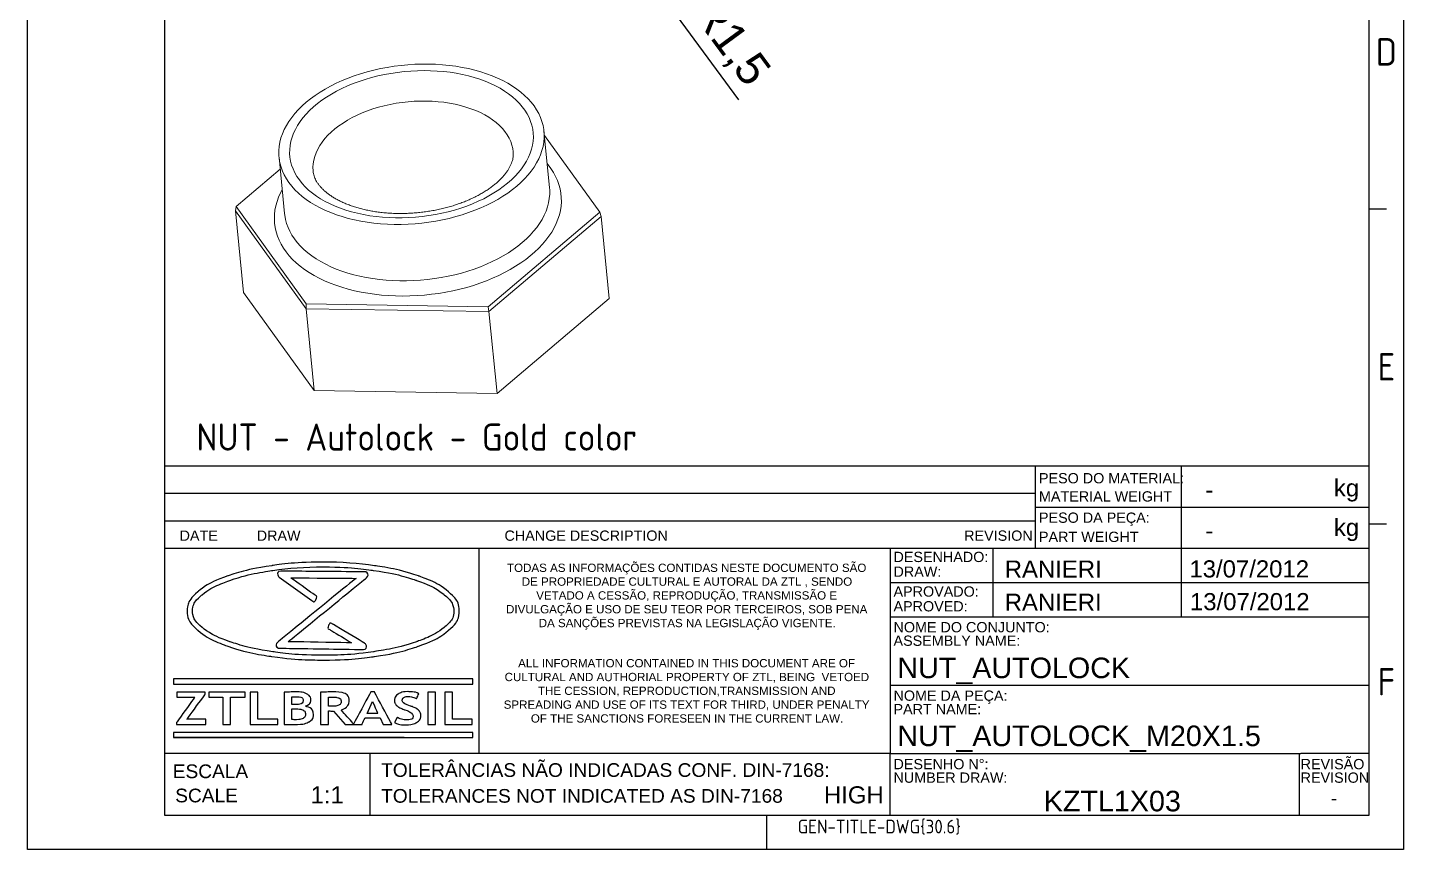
# Model space of a CAD drawing. Header units: millimetres. Extents: x 4860 to 4986, y 1327 to 1504.
# Drawn here: x 4859.6 to 4986.2, y 1327.4 to 1403.1 of the extents above; entities that cross this region are included whole.
import ezdxf
from ezdxf.enums import TextEntityAlignment as Align

# ---------------------------------------------------------------- set-up
doc = ezdxf.new("R2010")
doc.units = ezdxf.units.MM
doc.linetypes.add('ACAD_ISO02W100', pattern=[15, 12, -3])
doc.linetypes.add('ACAD_ISO04W100', pattern=[30, 24, -3, 0, -3])
for name, color, linetype, lineweight in [('AM_4', 1, 'ACAD_ISO04W100', 25), ('AM_5', 3, 'Continuous', 25), ('AM_8', 40, 'ACAD_ISO02W100', 35)]:
    doc.layers.add(name, color=color, linetype=linetype, lineweight=lineweight)
doc.layers.add('Camada 1', color=7, linetype='Continuous')
doc.styles.add('ACISOTS', font='isocp.shx', dxfattribs={"height": 1})
doc.styles.get("Standard").update_dxf_attribs({"font": 'arial.ttf'})
doc.dimstyles.new('ISO-25', dxfattribs={"dimtxt": 3, "dimasz": 2.5, "dimexe": 1.25, "dimexo": 0.625, "dimtad": 1, "dimtxsty": 'Standard', "dimcen": 2.5, "dimadec": 0, "dimazin": 0, "dimtfac": 1, "dimtmove": 0, "dimatfit": 3, "dimfxl": 1, "dimarcsym": 0})

# ---------------------------------------------------------------- blocks, each defined once
blk = doc.blocks.new('*D42')
at = {"layer": 'AM_5', "color": 0, "lineweight": -2, "transparency": 16777216}
for p, q in [((4915.5, 1409.4), (4916.39, 1408.19)), ((4925.03, 1396.42), (4917.87, 1406.18))]:
    blk.add_line(p, q, dxfattribs=at)
at = {"layer": 'AM_5', "color": 0, "transparency": 16777216}
blk.add_solid([(4918.2, 1406.42), (4917.53, 1405.93), (4916.39, 1408.19)], dxfattribs=at)
at = {"layer": 'Defpoints', "color": 0, "transparency": 16777216}
for p in [(4915.5, 1409.4), (4916.39, 1408.19)]:
    blk.add_point(p, dxfattribs=at)
at = {"layer": 'AM_5', "color": 0, "transparency": 16777216, "insert": (4924.15, 1401.73), "char_height": 3, "attachment_point": 5, "rotation": 306.3038}
blk.add_mtext('R1,5', dxfattribs=at)

msp = doc.modelspace()

# ---------------------------------------------------------------- linework, layer by layer
at = {"color": 135, "lineweight": 25}
for p, q in [((4859.582, 1327.436), (4859.582, 1504.466)), ((4986.212, 1504.466), (4986.212, 1327.436)), ((4984.637, 1386.341), (4983.062, 1386.341)), ((4984.637, 1357.361), (4983.062, 1357.361)), ((4927.622, 1327.436), (4927.622, 1330.586)), ((4986.212, 1327.436), (4859.582, 1327.436))]:
    msp.add_line(p, q, dxfattribs=at)
for p, q in [((4872.182, 1501.316), (4872.182, 1330.586)), ((4983.062, 1330.586), (4983.062, 1501.316)), ((4872.182, 1362.716), (4872.182, 1330.586)), ((4983.062, 1362.716), (4872.182, 1362.716)), ((4952.348, 1355.156), (4952.348, 1362.716)), ((4965.737, 1362.716), (4965.737, 1358.936)), ((4983.062, 1330.586), (4983.062, 1362.716)), ((4952.348, 1360.196), (4872.182, 1360.196)), ((4952.348, 1358.936), (4983.062, 1358.936)), ((4965.737, 1358.936), (4965.737, 1355.156)), ((4872.182, 1357.676), (4952.348, 1357.676)), ((4872.182, 1355.156), (4938.962, 1355.156)), ((4901.12, 1355.156), (4901.12, 1336.256)), ((4938.962, 1355.156), (4938.962, 1343.186)), ((4938.962, 1355.156), (4983.062, 1355.156)), ((4948.412, 1355.156), (4948.412, 1348.856)), ((4965.737, 1355.156), (4965.737, 1348.856)), ((4938.962, 1352.006), (4983.062, 1352.006)), ((4938.962, 1348.856), (4983.062, 1348.856)), ((4938.962, 1343.186), (4938.962, 1336.256)), ((4938.962, 1342.556), (4983.062, 1342.556)), ((4938.962, 1336.256), (4872.182, 1336.256)), ((4891.082, 1336.256), (4891.082, 1330.586)), ((4938.962, 1330.586), (4938.962, 1336.256)), ((4938.962, 1336.256), (4976.762, 1336.256)), ((4976.607, 1336.256), (4976.607, 1330.586)), ((4983.062, 1336.256), (4976.762, 1336.256)), ((4872.182, 1330.586), (4983.062, 1330.586)), ((4872.182, 1330.586), (4983.062, 1330.586))]:
    msp.add_line(p, q)
at = {"color": 7, "linetype": 'Continuous', "lineweight": 15}
for p, q in [((4907.619, 1388.34), (4907.109, 1393.528)), ((4912.24, 1386.077), (4907.147, 1393.139)), ((4882.727, 1391.132), (4883.236, 1385.944)), ((4882.833, 1390.049), (4878.772, 1386.61)), ((4878.772, 1386.61), (4878.71, 1386.213)), ((4878.772, 1386.61), (4885.236, 1377.646)), ((4885.214, 1377.195), (4878.71, 1386.213)), ((4879.451, 1378.678), (4878.71, 1386.213)), ((4901.971, 1377.38), (4912.24, 1386.077)), ((4912.38, 1385.677), (4902.049, 1376.927)), ((4912.38, 1385.677), (4912.24, 1386.077)), ((4913.121, 1378.142), (4912.38, 1385.677)), ((4879.451, 1378.678), (4885.954, 1369.661)), ((4902.789, 1369.393), (4913.121, 1378.142)), ((4885.236, 1377.646), (4885.214, 1377.195)), ((4902.049, 1376.927), (4885.214, 1377.195)), ((4885.954, 1369.661), (4885.214, 1377.195)), ((4885.236, 1377.646), (4901.971, 1377.38)), ((4901.971, 1377.38), (4902.049, 1376.927)), ((4902.789, 1369.393), (4902.049, 1376.927)), ((4885.954, 1369.661), (4902.789, 1369.393))]:
    msp.add_line(p, q, dxfattribs=at)
at = {"color": 7, "linetype": 'Continuous', "lineweight": 15, "flags": 128}
for points in [[(4896.508, 1399.708), (4895.872, 1399.708), (4895.233, 1399.687), (4894.594, 1399.647), (4893.955, 1399.586), (4893.319, 1399.506), (4892.688, 1399.406), (4892.063, 1399.287), (4891.445, 1399.148), (4890.837, 1398.991), (4890.24, 1398.816), (4889.656, 1398.622), (4889.087, 1398.412), (4888.533, 1398.185), (4887.997, 1397.942), (4887.48, 1397.683), (4886.983, 1397.41), (4886.508, 1397.123), (4886.056, 1396.822), (4885.629, 1396.51), (4885.227, 1396.186), (4884.851, 1395.851), (4884.503, 1395.507), (4884.183, 1395.154), (4883.893, 1394.793), (4883.634, 1394.425), (4883.405, 1394.052), (4883.207, 1393.674), (4883.042, 1393.293), (4882.909, 1392.908), (4882.809, 1392.522), (4882.743, 1392.136), (4882.71, 1391.75), (4882.71, 1391.366), (4882.744, 1390.984), (4882.811, 1390.606), (4882.911, 1390.233), (4883.044, 1389.866), (4883.21, 1389.505), (4883.408, 1389.152), (4883.637, 1388.808), (4883.897, 1388.473), (4884.188, 1388.149), (4884.507, 1387.837), (4884.856, 1387.536), (4885.232, 1387.249), (4885.634, 1386.976), (4886.062, 1386.717), (4886.515, 1386.474), (4886.99, 1386.247), (4887.487, 1386.037), (4888.004, 1385.844), (4888.541, 1385.668), (4889.095, 1385.511), (4889.664, 1385.373), (4890.248, 1385.253), (4890.845, 1385.153), (4891.454, 1385.073), (4892.071, 1385.012), (4892.697, 1384.972), (4893.328, 1384.952), (4893.964, 1384.952), (4894.603, 1384.972), (4895.242, 1385.013), (4895.88, 1385.073), (4896.516, 1385.153), (4897.148, 1385.253), (4897.773, 1385.373), (4898.391, 1385.511), (4898.999, 1385.669), (4899.595, 1385.844), (4900.179, 1386.037), (4900.749, 1386.248), (4901.302, 1386.475), (4901.839, 1386.718), (4902.356, 1386.977), (4902.852, 1387.25), (4903.327, 1387.537), (4903.779, 1387.837), (4904.207, 1388.15), (4904.609, 1388.474), (4904.985, 1388.809), (4905.333, 1389.153), (4905.652, 1389.506), (4905.942, 1389.867), (4906.202, 1390.234), (4906.431, 1390.607), (4906.628, 1390.985), (4906.794, 1391.367), (4906.926, 1391.751), (4907.026, 1392.137), (4907.093, 1392.523), (4907.126, 1392.909), (4907.126, 1393.294), (4907.092, 1393.675), (4907.025, 1394.053), (4906.925, 1394.426), (4906.792, 1394.794), (4906.626, 1395.155), (4906.428, 1395.507), (4906.199, 1395.852), (4905.939, 1396.186), (4905.648, 1396.51), (4905.328, 1396.823), (4904.98, 1397.123), (4904.604, 1397.41), (4904.201, 1397.684), (4903.773, 1397.942), (4903.321, 1398.185), (4902.846, 1398.412), (4902.349, 1398.623), (4901.831, 1398.816), (4901.295, 1398.991), (4900.741, 1399.148), (4900.171, 1399.287), (4899.587, 1399.406), (4898.99, 1399.506), (4898.382, 1399.587), (4897.764, 1399.647), (4897.139, 1399.687), (4896.508, 1399.708)], [(4893.458, 1385.554), (4892.853, 1385.574), (4892.254, 1385.614), (4891.663, 1385.674), (4891.082, 1385.754), (4890.512, 1385.853), (4889.955, 1385.972), (4889.413, 1386.11), (4888.888, 1386.266), (4888.381, 1386.441), (4887.893, 1386.633), (4887.426, 1386.842), (4886.981, 1387.067), (4886.56, 1387.308), (4886.164, 1387.564), (4885.795, 1387.834), (4885.452, 1388.118), (4885.138, 1388.414), (4884.852, 1388.722), (4884.597, 1389.041), (4884.373, 1389.37), (4884.18, 1389.707), (4884.019, 1390.052), (4883.891, 1390.404), (4883.796, 1390.762), (4883.733, 1391.125), (4883.705, 1391.491), (4883.709, 1391.859), (4883.747, 1392.229), (4883.819, 1392.599), (4883.923, 1392.969), (4884.061, 1393.336), (4884.231, 1393.701), (4884.432, 1394.061), (4884.665, 1394.416), (4884.929, 1394.766), (4885.222, 1395.107), (4885.545, 1395.441), (4885.895, 1395.765), (4886.272, 1396.079), (4886.675, 1396.382), (4887.103, 1396.672), (4887.554, 1396.95), (4888.027, 1397.214), (4888.52, 1397.463), (4889.033, 1397.697), (4889.563, 1397.915), (4890.109, 1398.117), (4890.669, 1398.301), (4891.243, 1398.467), (4891.827, 1398.615), (4892.42, 1398.744), (4893.021, 1398.854), (4893.627, 1398.945), (4894.238, 1399.015), (4894.85, 1399.066), (4895.463, 1399.097), (4896.073, 1399.108), (4896.681, 1399.098), (4897.283, 1399.068), (4897.878, 1399.018), (4898.465, 1398.948), (4899.04, 1398.858), (4899.604, 1398.749), (4900.153, 1398.621), (4900.687, 1398.474), (4901.204, 1398.308), (4901.702, 1398.125), (4902.179, 1397.925), (4902.635, 1397.707), (4903.068, 1397.474), (4903.477, 1397.225), (4903.86, 1396.962), (4904.216, 1396.685), (4904.545, 1396.395), (4904.844, 1396.092), (4905.115, 1395.779), (4905.354, 1395.455), (4905.563, 1395.122), (4905.74, 1394.781), (4905.885, 1394.432), (4905.996, 1394.077), (4906.075, 1393.717), (4906.121, 1393.352), (4906.133, 1392.985), (4906.111, 1392.616), (4906.057, 1392.245), (4905.969, 1391.875), (4905.848, 1391.507), (4905.694, 1391.141), (4905.508, 1390.778), (4905.291, 1390.42), (4905.042, 1390.068), (4904.764, 1389.722), (4904.456, 1389.384), (4904.119, 1389.055), (4903.756, 1388.736), (4903.365, 1388.428), (4902.95, 1388.131), (4902.51, 1387.847), (4902.048, 1387.576), (4901.565, 1387.319), (4901.062, 1387.077), (4900.54, 1386.851), (4900.002, 1386.641), (4899.448, 1386.449), (4898.881, 1386.273), (4898.302, 1386.116), (4897.713, 1385.978), (4897.116, 1385.858), (4896.512, 1385.758), (4895.904, 1385.677), (4895.292, 1385.616), (4894.679, 1385.575), (4894.067, 1385.555), (4893.458, 1385.554)]]:
    msp.add_lwpolyline(points, dxfattribs=at)
at = {"color": 8, "linetype": 'Continuous', "lineweight": 15, "flags": 128}
for points in [[(4904.28, 1391.64), (4904.239, 1391.925), (4904.161, 1392.252), (4904.049, 1392.573), (4903.905, 1392.887), (4903.728, 1393.194), (4903.52, 1393.491), (4903.281, 1393.778), (4903.012, 1394.055), (4902.714, 1394.319), (4902.389, 1394.57), (4902.036, 1394.807), (4901.658, 1395.029), (4901.256, 1395.236), (4900.832, 1395.426), (4900.387, 1395.599), (4899.922, 1395.754), (4899.439, 1395.891), (4898.941, 1396.009), (4898.428, 1396.108), (4897.903, 1396.187), (4897.368, 1396.246), (4896.825, 1396.286), (4896.275, 1396.304), (4895.721, 1396.303), (4895.164, 1396.281), (4894.607, 1396.239), (4894.052, 1396.177), (4893.501, 1396.096), (4892.955, 1395.994), (4892.417, 1395.873), (4891.889, 1395.734), (4891.372, 1395.576), (4890.869, 1395.401), (4890.381, 1395.209), (4889.91, 1395), (4889.458, 1394.776), (4889.027, 1394.537), (4888.618, 1394.284), (4888.232, 1394.018), (4887.871, 1393.74), (4887.537, 1393.451), (4887.23, 1393.153), (4886.951, 1392.845), (4886.703, 1392.53), (4886.485, 1392.208), (4886.298, 1391.881), (4886.143, 1391.549), (4886.021, 1391.215), (4885.932, 1390.879), (4885.876, 1390.542), (4885.854, 1390.206), (4885.865, 1389.872), (4885.869, 1389.827)], [(4907.402, 1390.544), (4907.485, 1390.444), (4907.75, 1390.094), (4907.984, 1389.736), (4908.186, 1389.368), (4908.356, 1388.993), (4908.493, 1388.611), (4908.598, 1388.224), (4908.67, 1387.832), (4908.708, 1387.436), (4908.713, 1387.037), (4908.685, 1386.637), (4908.623, 1386.236), (4908.529, 1385.835), (4908.401, 1385.435), (4908.241, 1385.038), (4908.049, 1384.644), (4907.825, 1384.254), (4907.57, 1383.869), (4907.284, 1383.491), (4906.969, 1383.12), (4906.624, 1382.757), (4906.252, 1382.404), (4905.852, 1382.06), (4905.427, 1381.727), (4904.976, 1381.405), (4904.501, 1381.096), (4904.004, 1380.801), (4903.485, 1380.519), (4902.946, 1380.252), (4902.388, 1380.001), (4901.813, 1379.765), (4901.222, 1379.546), (4900.617, 1379.345), (4899.998, 1379.16), (4899.368, 1378.995), (4898.729, 1378.847), (4898.081, 1378.719), (4897.427, 1378.61), (4896.768, 1378.52), (4896.105, 1378.45), (4895.442, 1378.4), (4894.778, 1378.371), (4894.116, 1378.361), (4893.458, 1378.371), (4892.805, 1378.402), (4892.159, 1378.453), (4891.521, 1378.523), (4890.893, 1378.614), (4890.277, 1378.724), (4889.674, 1378.853), (4889.086, 1379.001), (4888.514, 1379.167), (4887.96, 1379.352), (4887.425, 1379.555), (4886.91, 1379.774), (4886.417, 1380.01), (4885.947, 1380.262), (4885.501, 1380.53), (4885.08, 1380.812), (4884.686, 1381.108), (4884.319, 1381.418), (4883.98, 1381.739), (4883.67, 1382.073), (4883.391, 1382.417), (4883.142, 1382.771), (4882.924, 1383.135), (4882.738, 1383.506), (4882.584, 1383.884), (4882.463, 1384.269), (4882.374, 1384.659), (4882.319, 1385.053), (4882.297, 1385.451), (4882.309, 1385.85), (4882.354, 1386.251), (4882.432, 1386.652), (4882.543, 1387.053), (4882.687, 1387.451), (4882.863, 1387.847), (4883.02, 1388.148)], [(4883.236, 1385.944), (4883.253, 1385.796), (4883.32, 1385.419), (4883.421, 1385.045), (4883.554, 1384.678), (4883.72, 1384.317), (4883.917, 1383.964), (4884.147, 1383.62), (4884.407, 1383.285), (4884.697, 1382.961), (4885.017, 1382.649), (4885.366, 1382.348), (4885.742, 1382.061), (4886.144, 1381.788), (4886.572, 1381.53), (4887.025, 1381.286), (4887.5, 1381.059), (4887.997, 1380.849), (4888.514, 1380.656), (4889.051, 1380.48), (4889.604, 1380.323), (4890.174, 1380.185), (4890.758, 1380.065), (4891.355, 1379.965), (4891.963, 1379.885), (4892.581, 1379.825), (4893.207, 1379.784), (4893.838, 1379.764), (4894.474, 1379.764), (4895.112, 1379.784), (4895.752, 1379.825), (4896.39, 1379.885), (4897.026, 1379.966), (4897.658, 1380.066), (4898.283, 1380.185), (4898.9, 1380.323), (4899.508, 1380.481), (4900.105, 1380.656), (4900.689, 1380.849), (4901.259, 1381.06), (4901.812, 1381.287), (4902.348, 1381.53), (4902.866, 1381.789), (4903.362, 1382.062), (4903.837, 1382.349), (4904.289, 1382.649), (4904.717, 1382.962), (4905.119, 1383.286), (4905.495, 1383.621), (4905.843, 1383.965), (4906.162, 1384.318), (4906.452, 1384.679), (4906.712, 1385.046), (4906.941, 1385.419), (4907.138, 1385.797), (4907.304, 1386.179), (4907.436, 1386.563), (4907.536, 1386.949), (4907.603, 1387.336), (4907.636, 1387.721), (4907.636, 1388.106), (4907.619, 1388.34)]]:
    msp.add_lwpolyline(points, dxfattribs=at)
at = {"color": 7, "linetype": 'Continuous', "lineweight": 15}
for points, knots in [([(4904.277, 1391.639), (4904.281, 1391.598), (4904.295, 1391.475), (4904.287, 1391.279), (4904.258, 1391.049), (4904.204, 1390.822), (4904.126, 1390.587), (4904.02, 1390.343), (4903.89, 1390.1), (4903.736, 1389.856), (4903.557, 1389.611), (4903.353, 1389.367), (4903.125, 1389.122), (4902.871, 1388.88), (4902.593, 1388.64), (4902.291, 1388.404), (4901.965, 1388.173), (4901.616, 1387.948), (4901.245, 1387.731), (4900.854, 1387.522), (4900.442, 1387.322), (4900.013, 1387.133), (4899.566, 1386.956), (4899.104, 1386.79), (4898.627, 1386.638), (4898.138, 1386.5), (4897.639, 1386.376), (4897.13, 1386.268), (4896.614, 1386.174), (4896.093, 1386.097), (4895.567, 1386.036), (4895.04, 1385.992), (4894.514, 1385.964), (4894.049, 1385.954), (4893.761, 1385.957), (4893.647, 1385.958)], [0, 0, 0, 0, 0.020422, 0.060759, 0.0951926, 0.1277683, 0.1623203, 0.1952388, 0.226962, 0.2578723, 0.2882408, 0.3182595, 0.3480645, 0.3777532, 0.4073945, 0.4370318, 0.4666933, 0.4964046, 0.5261817, 0.5560338, 0.5859647, 0.6159748, 0.6460611, 0.6762191, 0.7064425, 0.7367242, 0.767056, 0.7974297, 0.8278364, 0.858267, 0.8887126, 0.9191638, 0.9496101, 0.9800404, 1, 1, 1, 1]), ([(4893.647, 1385.958), (4893.557, 1385.96), (4893.295, 1385.965), (4892.864, 1385.987), (4892.357, 1386.028), (4891.86, 1386.086), (4891.374, 1386.159), (4890.902, 1386.247), (4890.444, 1386.35), (4890.002, 1386.467), (4889.578, 1386.596), (4889.173, 1386.739), (4888.789, 1386.892), (4888.426, 1387.056), (4888.086, 1387.228), (4887.769, 1387.409), (4887.477, 1387.597), (4887.21, 1387.79), (4886.967, 1387.987), (4886.75, 1388.187), (4886.558, 1388.389), (4886.39, 1388.592), (4886.246, 1388.796), (4886.125, 1389.001), (4886.025, 1389.208), (4885.949, 1389.42), (4885.894, 1389.626), (4885.878, 1389.763), (4885.871, 1389.828)], [0, 0, 0, 0, 0.0201175, 0.0590096, 0.0978488, 0.1366192, 0.1753102, 0.2139116, 0.2524144, 0.2908112, 0.3290966, 0.3672682, 0.4053274, 0.4432813, 0.4811439, 0.5189387, 0.556702, 0.594473, 0.6323124, 0.6703122, 0.7085979, 0.7473391, 0.7867638, 0.8271759, 0.8689769, 0.912678, 0.958857, 1, 1, 1, 1])]:
    msp.add_open_spline(points, degree=3, knots=knots, dxfattribs=at)
at = {"layer": 'AM_8', "color": 0, "linetype": 'Continuous'}
msp.add_line((4873.016, 1337.73), (4894.25, 1337.73), dxfattribs=at)
at = {"layer": 'Camada 1'}
for points, knots in [([(4886.793, 1353.88), (4888.465, 1353.88), (4890.063, 1353.763), (4891.523, 1353.551), (4891.523, 1353.551), (4893.04, 1353.33), (4894.409, 1353.007), (4895.556, 1352.607), (4895.556, 1352.607), (4896.734, 1352.195), (4897.685, 1351.699), (4898.335, 1351.144), (4898.335, 1351.144), (4898.968, 1350.603), (4899.317, 1350.005), (4899.317, 1349.373), (4899.317, 1349.373), (4899.317, 1348.74), (4898.968, 1348.142), (4898.335, 1347.601), (4898.335, 1347.601), (4897.685, 1347.046), (4896.734, 1346.55), (4895.556, 1346.139), (4895.556, 1346.139), (4894.409, 1345.738), (4893.04, 1345.415), (4891.523, 1345.195), (4891.523, 1345.195), (4890.063, 1344.983), (4888.465, 1344.865), (4886.793, 1344.865), (4886.793, 1344.865), (4885.12, 1344.865), (4883.522, 1344.983), (4882.062, 1345.195), (4882.062, 1345.195), (4880.545, 1345.415), (4879.177, 1345.738), (4878.029, 1346.139), (4878.029, 1346.139), (4876.851, 1346.55), (4875.9, 1347.046), (4875.25, 1347.601), (4875.25, 1347.601), (4874.617, 1348.142), (4874.268, 1348.74), (4874.268, 1349.373), (4874.268, 1349.373), (4874.268, 1350.005), (4874.617, 1350.603), (4875.25, 1351.144), (4875.25, 1351.144), (4875.9, 1351.699), (4876.851, 1352.195), (4878.029, 1352.607), (4878.029, 1352.607), (4879.177, 1353.007), (4880.545, 1353.33), (4882.063, 1353.551), (4882.063, 1353.551), (4883.522, 1353.763), (4885.12, 1353.88), (4886.793, 1353.88)], [0, 0, 0, 0, 0.0588235, 0.0588235, 0.0588235, 0.0882353, 0.1176471, 0.1176471, 0.1176471, 0.1470588, 0.1764706, 0.1764706, 0.1764706, 0.2058824, 0.2352941, 0.2352941, 0.2352941, 0.2647059, 0.2941176, 0.2941176, 0.2941176, 0.3235294, 0.3529412, 0.3529412, 0.3529412, 0.3823529, 0.4117647, 0.4117647, 0.4117647, 0.4411765, 0.4705882, 0.4705882, 0.4705882, 0.5, 0.5294118, 0.5294118, 0.5294118, 0.5588235, 0.5882353, 0.5882353, 0.5882353, 0.6176471, 0.6470588, 0.6470588, 0.6470588, 0.6764706, 0.7058824, 0.7058824, 0.7058824, 0.7352941, 0.7647059, 0.7647059, 0.7647059, 0.7941176, 0.8235294, 0.8235294, 0.8235294, 0.8529412, 0.8823529, 0.8823529, 0.8823529, 0.9411765, 1, 1, 1, 1]), ([(4886.793, 1353.435), (4885.15, 1353.435), (4883.582, 1353.321), (4882.153, 1353.114), (4882.153, 1353.114), (4880.667, 1352.899), (4879.33, 1352.584), (4878.212, 1352.193), (4878.212, 1352.193), (4877.124, 1351.813), (4876.247, 1351.365), (4875.649, 1350.872), (4875.649, 1350.872), (4875.082, 1350.404), (4874.769, 1349.897), (4874.769, 1349.373), (4874.769, 1349.373), (4874.769, 1348.848), (4875.082, 1348.341), (4875.649, 1347.873), (4875.649, 1347.873), (4876.247, 1347.38), (4877.124, 1346.932), (4878.212, 1346.552), (4878.212, 1346.552), (4879.33, 1346.161), (4880.667, 1345.846), (4882.152, 1345.631), (4882.152, 1345.631), (4883.582, 1345.424), (4885.15, 1345.31), (4886.793, 1345.31), (4886.793, 1345.31), (4888.436, 1345.31), (4890.003, 1345.424), (4891.433, 1345.631), (4891.433, 1345.631), (4892.918, 1345.846), (4894.255, 1346.161), (4895.373, 1346.552), (4895.373, 1346.552), (4896.462, 1346.932), (4897.339, 1347.38), (4897.936, 1347.873), (4897.936, 1347.873), (4898.503, 1348.341), (4898.816, 1348.848), (4898.816, 1349.373), (4898.816, 1349.373), (4898.816, 1349.897), (4898.503, 1350.404), (4897.936, 1350.872), (4897.936, 1350.872), (4897.339, 1351.365), (4896.462, 1351.813), (4895.373, 1352.193), (4895.373, 1352.193), (4894.255, 1352.584), (4892.918, 1352.899), (4891.433, 1353.114), (4891.433, 1353.114), (4890.003, 1353.321), (4888.436, 1353.435), (4886.793, 1353.435)], [0, 0, 0, 0, 0.0588235, 0.0588235, 0.0588235, 0.0882353, 0.1176471, 0.1176471, 0.1176471, 0.1470588, 0.1764706, 0.1764706, 0.1764706, 0.2058824, 0.2352941, 0.2352941, 0.2352941, 0.2647059, 0.2941176, 0.2941176, 0.2941176, 0.3235294, 0.3529412, 0.3529412, 0.3529412, 0.3823529, 0.4117647, 0.4117647, 0.4117647, 0.4411765, 0.4705882, 0.4705882, 0.4705882, 0.5, 0.5294118, 0.5294118, 0.5294118, 0.5588235, 0.5882353, 0.5882353, 0.5882353, 0.6176471, 0.6470588, 0.6470588, 0.6470588, 0.6764706, 0.7058824, 0.7058824, 0.7058824, 0.7352941, 0.7647059, 0.7647059, 0.7647059, 0.7941176, 0.8235294, 0.8235294, 0.8235294, 0.8529412, 0.8823529, 0.8823529, 0.8823529, 0.9411765, 1, 1, 1, 1]), ([(4885.751, 1350.332), (4885.751, 1350.332), (4882.75, 1352.482), (4882.75, 1352.482), (4882.75, 1352.482), (4882.527, 1352.643), (4882.617, 1353.049), (4882.881, 1353.047), (4882.881, 1353.047), (4882.881, 1353.047), (4890.63, 1352.984), (4890.63, 1352.984), (4890.63, 1352.984), (4890.885, 1352.982), (4890.979, 1352.599), (4890.772, 1352.43), (4890.772, 1352.43), (4890.772, 1352.43), (4883.557, 1346.552), (4883.557, 1346.552), (4883.557, 1346.552), (4883.557, 1346.552), (4889.404, 1346.458), (4889.404, 1346.458), (4889.404, 1346.458), (4889.404, 1346.458), (4887.437, 1347.643), (4887.437, 1347.643), (4887.437, 1347.643), (4887.308, 1347.721), (4887.179, 1347.798), (4887.292, 1348.069), (4887.292, 1348.069), (4887.404, 1348.339), (4887.534, 1348.261), (4887.663, 1348.183), (4887.663, 1348.183), (4887.663, 1348.183), (4890.611, 1346.407), (4890.611, 1346.407), (4890.611, 1346.407), (4890.853, 1346.261), (4890.767, 1345.829), (4890.496, 1345.833), (4890.496, 1345.833), (4890.496, 1345.833), (4882.746, 1345.958), (4882.746, 1345.958), (4882.746, 1345.958), (4882.492, 1345.962), (4882.4, 1346.344), (4882.607, 1346.513), (4882.607, 1346.513), (4882.607, 1346.513), (4889.814, 1352.384), (4889.814, 1352.384), (4889.814, 1352.384), (4889.814, 1352.384), (4883.807, 1352.432), (4883.807, 1352.432), (4883.807, 1352.432), (4883.807, 1352.432), (4886.01, 1350.854), (4886.01, 1350.854), (4886.01, 1350.854), (4886.133, 1350.766), (4886.255, 1350.678), (4886.126, 1350.417), (4886.126, 1350.417), (4885.996, 1350.156), (4885.874, 1350.244), (4885.751, 1350.332)], [0, 0, 0, 0, 0.0526316, 0.0526316, 0.0526316, 0.0789474, 0.1052632, 0.1052632, 0.1052632, 0.1315789, 0.1578947, 0.1578947, 0.1578947, 0.1842105, 0.2105263, 0.2105263, 0.2105263, 0.2368421, 0.2631579, 0.2631579, 0.2631579, 0.2894737, 0.3157895, 0.3157895, 0.3157895, 0.3421053, 0.3684211, 0.3684211, 0.3684211, 0.3947368, 0.4210526, 0.4210526, 0.4210526, 0.4473684, 0.4736842, 0.4736842, 0.4736842, 0.5, 0.5263158, 0.5263158, 0.5263158, 0.5526316, 0.5789474, 0.5789474, 0.5789474, 0.6052632, 0.6315789, 0.6315789, 0.6315789, 0.6578947, 0.6842105, 0.6842105, 0.6842105, 0.7105263, 0.7368421, 0.7368421, 0.7368421, 0.7631579, 0.7894737, 0.7894737, 0.7894737, 0.8157895, 0.8421053, 0.8421053, 0.8421053, 0.8684211, 0.8947368, 0.8947368, 0.8947368, 0.9473684, 1, 1, 1, 1]), ([(4873.07, 1343.126), (4873.07, 1343.126), (4900.515, 1343.126), (4900.515, 1343.126), (4900.515, 1343.126), (4900.515, 1343.126), (4900.569, 1343.126), (4900.569, 1343.126), (4900.569, 1343.126), (4900.569, 1343.126), (4900.569, 1343.072), (4900.569, 1343.072), (4900.569, 1343.072), (4900.569, 1343.072), (4900.569, 1342.715), (4900.569, 1342.715), (4900.569, 1342.715), (4900.569, 1342.715), (4900.569, 1342.661), (4900.569, 1342.661), (4900.569, 1342.661), (4900.569, 1342.661), (4900.515, 1342.661), (4900.515, 1342.661), (4900.515, 1342.661), (4900.515, 1342.661), (4873.07, 1342.661), (4873.07, 1342.661), (4873.07, 1342.661), (4873.07, 1342.661), (4873.016, 1342.661), (4873.016, 1342.661), (4873.016, 1342.661), (4873.016, 1342.661), (4873.016, 1342.715), (4873.016, 1342.715), (4873.016, 1342.715), (4873.016, 1342.715), (4873.016, 1343.072), (4873.016, 1343.072), (4873.016, 1343.072), (4873.016, 1343.072), (4873.016, 1343.126), (4873.016, 1343.126), (4873.016, 1343.126), (4873.016, 1343.126), (4873.07, 1343.126), (4873.07, 1343.126)], [0, 0, 0, 0, 0.0769231, 0.0769231, 0.0769231, 0.1153846, 0.1538462, 0.1538462, 0.1538462, 0.1923077, 0.2307692, 0.2307692, 0.2307692, 0.2692308, 0.3076923, 0.3076923, 0.3076923, 0.3461538, 0.3846154, 0.3846154, 0.3846154, 0.4230769, 0.4615385, 0.4615385, 0.4615385, 0.5, 0.5384615, 0.5384615, 0.5384615, 0.5769231, 0.6153846, 0.6153846, 0.6153846, 0.6538462, 0.6923077, 0.6923077, 0.6923077, 0.7307692, 0.7692308, 0.7692308, 0.7692308, 0.8076923, 0.8461538, 0.8461538, 0.8461538, 0.9230769, 1, 1, 1, 1]), ([(4873.289, 1338.949), (4873.289, 1338.949), (4873.289, 1339.119), (4873.289, 1339.119), (4873.289, 1339.119), (4873.289, 1339.119), (4874.968, 1341.441), (4874.968, 1341.441), (4874.968, 1341.441), (4874.968, 1341.441), (4873.317, 1341.441), (4873.317, 1341.441), (4873.317, 1341.441), (4873.317, 1341.441), (4873.317, 1341.907), (4873.317, 1341.907), (4873.317, 1341.907), (4873.317, 1341.907), (4875.942, 1341.907), (4875.942, 1341.907), (4875.942, 1341.907), (4875.942, 1341.907), (4875.942, 1341.738), (4875.942, 1341.738), (4875.942, 1341.738), (4875.942, 1341.738), (4874.257, 1339.416), (4874.257, 1339.416), (4874.257, 1339.416), (4874.257, 1339.416), (4876.002, 1339.416), (4876.002, 1339.416), (4876.002, 1339.416), (4876.002, 1339.416), (4876.002, 1338.949), (4876.002, 1338.949), (4876.002, 1338.949), (4876.002, 1338.949), (4873.289, 1338.949), (4873.289, 1338.949)], [0, 0, 0, 0, 0.0909091, 0.0909091, 0.0909091, 0.1363636, 0.1818182, 0.1818182, 0.1818182, 0.2272727, 0.2727273, 0.2727273, 0.2727273, 0.3181818, 0.3636364, 0.3636364, 0.3636364, 0.4090909, 0.4545455, 0.4545455, 0.4545455, 0.5, 0.5454545, 0.5454545, 0.5454545, 0.5909091, 0.6363636, 0.6363636, 0.6363636, 0.6818182, 0.7272727, 0.7272727, 0.7272727, 0.7727273, 0.8181818, 0.8181818, 0.8181818, 0.9090909, 1, 1, 1, 1]), ([(4878.271, 1341.441), (4878.271, 1341.441), (4878.271, 1338.949), (4878.271, 1338.949), (4878.271, 1338.949), (4878.271, 1338.949), (4877.557, 1338.949), (4877.557, 1338.949), (4877.557, 1338.949), (4877.557, 1338.949), (4877.557, 1341.441), (4877.557, 1341.441), (4877.557, 1341.441), (4877.557, 1341.441), (4876.276, 1341.441), (4876.276, 1341.441), (4876.276, 1341.441), (4876.276, 1341.441), (4876.276, 1341.907), (4876.276, 1341.907), (4876.276, 1341.907), (4876.276, 1341.907), (4879.609, 1341.907), (4879.609, 1341.907), (4879.609, 1341.907), (4879.609, 1341.907), (4879.609, 1341.441), (4879.609, 1341.441), (4879.609, 1341.441), (4879.609, 1341.441), (4878.271, 1341.441), (4878.271, 1341.441)], [0, 0, 0, 0, 0.1111111, 0.1111111, 0.1111111, 0.1666667, 0.2222222, 0.2222222, 0.2222222, 0.2777778, 0.3333333, 0.3333333, 0.3333333, 0.3888889, 0.4444444, 0.4444444, 0.4444444, 0.5, 0.5555556, 0.5555556, 0.5555556, 0.6111111, 0.6666667, 0.6666667, 0.6666667, 0.7222222, 0.7777778, 0.7777778, 0.7777778, 0.8888889, 1, 1, 1, 1]), ([(4880.076, 1338.949), (4880.076, 1338.949), (4880.076, 1341.907), (4880.076, 1341.907), (4880.076, 1341.907), (4880.076, 1341.907), (4880.791, 1341.907), (4880.791, 1341.907), (4880.791, 1341.907), (4880.791, 1341.907), (4880.791, 1339.416), (4880.791, 1339.416), (4880.791, 1339.416), (4880.791, 1339.416), (4882.61, 1339.416), (4882.61, 1339.416), (4882.61, 1339.416), (4882.61, 1339.416), (4882.61, 1338.949), (4882.61, 1338.949), (4882.61, 1338.949), (4882.61, 1338.949), (4880.076, 1338.949), (4880.076, 1338.949)], [0, 0, 0, 0, 0.1428571, 0.1428571, 0.1428571, 0.2142857, 0.2857143, 0.2857143, 0.2857143, 0.3571429, 0.4285714, 0.4285714, 0.4285714, 0.5, 0.5714286, 0.5714286, 0.5714286, 0.6428571, 0.7142857, 0.7142857, 0.7142857, 0.8571429, 1, 1, 1, 1]), ([(4884.417, 1338.949), (4884.417, 1338.949), (4883.186, 1338.949), (4883.186, 1338.949), (4883.186, 1338.949), (4883.186, 1338.949), (4883.186, 1341.905), (4883.186, 1341.905), (4883.186, 1341.905), (4883.729, 1341.924), (4884.109, 1341.934), (4884.326, 1341.934), (4884.326, 1341.934), (4884.745, 1341.934), (4885.071, 1341.868), (4885.307, 1341.736), (4885.307, 1341.736), (4885.542, 1341.605), (4885.659, 1341.418), (4885.659, 1341.175), (4885.659, 1341.175), (4885.659, 1340.94), (4885.49, 1340.755), (4885.154, 1340.619), (4885.154, 1340.619), (4885.654, 1340.491), (4885.904, 1340.227), (4885.904, 1339.827), (4885.904, 1339.827), (4885.904, 1339.559), (4885.765, 1339.345), (4885.489, 1339.186), (4885.489, 1339.186), (4885.213, 1339.029), (4884.855, 1338.949), (4884.417, 1338.949)], [0, 0, 0, 0, 0.1, 0.1, 0.1, 0.15, 0.2, 0.2, 0.2, 0.25, 0.3, 0.3, 0.3, 0.35, 0.4, 0.4, 0.4, 0.45, 0.5, 0.5, 0.5, 0.55, 0.6, 0.6, 0.6, 0.65, 0.7, 0.7, 0.7, 0.75, 0.8, 0.8, 0.8, 0.9, 1, 1, 1, 1]), ([(4883.901, 1341.486), (4883.901, 1341.486), (4883.901, 1340.776), (4883.901, 1340.776), (4883.901, 1340.776), (4884.01, 1340.772), (4884.126, 1340.769), (4884.247, 1340.769), (4884.247, 1340.769), (4884.712, 1340.769), (4884.945, 1340.897), (4884.945, 1341.154), (4884.945, 1341.154), (4884.945, 1341.382), (4884.734, 1341.495), (4884.311, 1341.495), (4884.311, 1341.495), (4884.199, 1341.495), (4884.062, 1341.492), (4883.901, 1341.486)], [0, 0, 0, 0, 0.1666667, 0.1666667, 0.1666667, 0.25, 0.3333333, 0.3333333, 0.3333333, 0.4166667, 0.5, 0.5, 0.5, 0.5833333, 0.6666667, 0.6666667, 0.6666667, 0.8333333, 1, 1, 1, 1]), ([(4888.805, 1338.949), (4888.805, 1338.949), (4887.731, 1340.171), (4887.731, 1340.171), (4887.731, 1340.171), (4887.623, 1340.172), (4887.472, 1340.177), (4887.277, 1340.185), (4887.277, 1340.185), (4887.277, 1340.185), (4887.277, 1338.949), (4887.277, 1338.949), (4887.277, 1338.949), (4887.277, 1338.949), (4886.535, 1338.949), (4886.535, 1338.949), (4886.535, 1338.949), (4886.535, 1338.949), (4886.535, 1341.907), (4886.535, 1341.907), (4886.535, 1341.907), (4886.575, 1341.907), (4886.73, 1341.912), (4887, 1341.923), (4887, 1341.923), (4887.269, 1341.933), (4887.486, 1341.938), (4887.651, 1341.938), (4887.651, 1341.938), (4888.674, 1341.938), (4889.185, 1341.647), (4889.185, 1341.065), (4889.185, 1341.065), (4889.185, 1340.89), (4889.113, 1340.731), (4888.973, 1340.587), (4888.973, 1340.587), (4888.832, 1340.443), (4888.654, 1340.342), (4888.44, 1340.282), (4888.44, 1340.282), (4888.44, 1340.282), (4889.629, 1338.949), (4889.629, 1338.949), (4889.629, 1338.949), (4889.629, 1338.949), (4888.805, 1338.949), (4888.805, 1338.949)], [0, 0, 0, 0, 0.0769231, 0.0769231, 0.0769231, 0.1153846, 0.1538462, 0.1538462, 0.1538462, 0.1923077, 0.2307692, 0.2307692, 0.2307692, 0.2692308, 0.3076923, 0.3076923, 0.3076923, 0.3461538, 0.3846154, 0.3846154, 0.3846154, 0.4230769, 0.4615385, 0.4615385, 0.4615385, 0.5, 0.5384615, 0.5384615, 0.5384615, 0.5769231, 0.6153846, 0.6153846, 0.6153846, 0.6538462, 0.6923077, 0.6923077, 0.6923077, 0.7307692, 0.7692308, 0.7692308, 0.7692308, 0.8076923, 0.8461538, 0.8461538, 0.8461538, 0.9230769, 1, 1, 1, 1]), ([(4887.277, 1341.451), (4887.277, 1341.451), (4887.277, 1340.63), (4887.277, 1340.63), (4887.277, 1340.63), (4887.409, 1340.621), (4887.511, 1340.617), (4887.58, 1340.617), (4887.58, 1340.617), (4887.878, 1340.617), (4888.097, 1340.648), (4888.235, 1340.71), (4888.235, 1340.71), (4888.373, 1340.772), (4888.443, 1340.892), (4888.443, 1341.071), (4888.443, 1341.071), (4888.443, 1341.217), (4888.369, 1341.319), (4888.22, 1341.376), (4888.22, 1341.376), (4888.071, 1341.434), (4887.838, 1341.463), (4887.519, 1341.463), (4887.519, 1341.463), (4887.442, 1341.463), (4887.361, 1341.459), (4887.277, 1341.451)], [0, 0, 0, 0, 0.125, 0.125, 0.125, 0.1875, 0.25, 0.25, 0.25, 0.3125, 0.375, 0.375, 0.375, 0.4375, 0.5, 0.5, 0.5, 0.5625, 0.625, 0.625, 0.625, 0.6875, 0.75, 0.75, 0.75, 0.875, 1, 1, 1, 1]), ([(4892.322, 1338.949), (4892.322, 1338.949), (4892.028, 1339.549), (4892.028, 1339.549), (4892.028, 1339.549), (4892.028, 1339.549), (4890.649, 1339.549), (4890.649, 1339.549), (4890.649, 1339.549), (4890.649, 1339.549), (4890.368, 1338.949), (4890.368, 1338.949), (4890.368, 1338.949), (4890.368, 1338.949), (4889.575, 1338.949), (4889.575, 1338.949), (4889.575, 1338.949), (4889.575, 1338.949), (4891.18, 1341.948), (4891.18, 1341.948), (4891.18, 1341.948), (4891.18, 1341.948), (4891.493, 1341.948), (4891.493, 1341.948), (4891.493, 1341.948), (4891.493, 1341.948), (4893.111, 1338.949), (4893.111, 1338.949), (4893.111, 1338.949), (4893.111, 1338.949), (4892.322, 1338.949), (4892.322, 1338.949)], [0, 0, 0, 0, 0.1111111, 0.1111111, 0.1111111, 0.1666667, 0.2222222, 0.2222222, 0.2222222, 0.2777778, 0.3333333, 0.3333333, 0.3333333, 0.3888889, 0.4444444, 0.4444444, 0.4444444, 0.5, 0.5555556, 0.5555556, 0.5555556, 0.6111111, 0.6666667, 0.6666667, 0.6666667, 0.7222222, 0.7777778, 0.7777778, 0.7777778, 0.8888889, 1, 1, 1, 1]), ([(4891.336, 1341.043), (4891.336, 1341.043), (4890.852, 1339.951), (4890.852, 1339.951), (4890.852, 1339.951), (4890.852, 1339.951), (4891.819, 1339.951), (4891.819, 1339.951), (4891.819, 1339.951), (4891.819, 1339.951), (4891.336, 1341.043), (4891.336, 1341.043)], [0, 0, 0, 0, 0.25, 0.25, 0.25, 0.375, 0.5, 0.5, 0.5, 0.75, 1, 1, 1, 1]), ([(4893.344, 1339.113), (4893.344, 1339.113), (4893.609, 1339.583), (4893.609, 1339.583), (4893.609, 1339.583), (4893.89, 1339.438), (4894.168, 1339.366), (4894.441, 1339.366), (4894.441, 1339.366), (4894.861, 1339.366), (4895.07, 1339.473), (4895.07, 1339.688), (4895.07, 1339.688), (4895.07, 1339.79), (4895.02, 1339.885), (4894.922, 1339.977), (4894.922, 1339.977), (4894.823, 1340.069), (4894.619, 1340.171), (4894.31, 1340.285), (4894.31, 1340.285), (4894.002, 1340.399), (4893.794, 1340.493), (4893.687, 1340.566), (4893.687, 1340.566), (4893.58, 1340.639), (4893.497, 1340.726), (4893.439, 1340.827), (4893.439, 1340.827), (4893.382, 1340.928), (4893.353, 1341.04), (4893.353, 1341.162), (4893.353, 1341.162), (4893.353, 1341.391), (4893.467, 1341.581), (4893.695, 1341.732), (4893.695, 1341.732), (4893.923, 1341.883), (4894.216, 1341.958), (4894.573, 1341.958), (4894.573, 1341.958), (4895.038, 1341.958), (4895.38, 1341.894), (4895.598, 1341.766), (4895.598, 1341.766), (4895.598, 1341.766), (4895.38, 1341.314), (4895.38, 1341.314), (4895.38, 1341.314), (4895.13, 1341.446), (4894.865, 1341.512), (4894.587, 1341.512), (4894.587, 1341.512), (4894.422, 1341.512), (4894.294, 1341.479), (4894.203, 1341.416), (4894.203, 1341.416), (4894.112, 1341.352), (4894.067, 1341.268), (4894.067, 1341.167), (4894.067, 1341.167), (4894.067, 1340.997), (4894.322, 1340.821), (4894.834, 1340.637), (4894.834, 1340.637), (4895.103, 1340.541), (4895.297, 1340.451), (4895.416, 1340.37), (4895.416, 1340.37), (4895.535, 1340.288), (4895.626, 1340.193), (4895.688, 1340.085), (4895.688, 1340.085), (4895.751, 1339.977), (4895.782, 1339.856), (4895.782, 1339.723), (4895.782, 1339.723), (4895.782, 1339.483), (4895.653, 1339.286), (4895.395, 1339.131), (4895.395, 1339.131), (4895.139, 1338.976), (4894.793, 1338.899), (4894.361, 1338.899), (4894.361, 1338.899), (4893.986, 1338.899), (4893.647, 1338.97), (4893.344, 1339.113)], [0, 0, 0, 0, 0.0434783, 0.0434783, 0.0434783, 0.0652174, 0.0869565, 0.0869565, 0.0869565, 0.1086957, 0.1304348, 0.1304348, 0.1304348, 0.1521739, 0.173913, 0.173913, 0.173913, 0.1956522, 0.2173913, 0.2173913, 0.2173913, 0.2391304, 0.2608696, 0.2608696, 0.2608696, 0.2826087, 0.3043478, 0.3043478, 0.3043478, 0.326087, 0.3478261, 0.3478261, 0.3478261, 0.3695652, 0.3913043, 0.3913043, 0.3913043, 0.4130435, 0.4347826, 0.4347826, 0.4347826, 0.4565217, 0.4782609, 0.4782609, 0.4782609, 0.5, 0.5217391, 0.5217391, 0.5217391, 0.5434783, 0.5652174, 0.5652174, 0.5652174, 0.5869565, 0.6086957, 0.6086957, 0.6086957, 0.6304348, 0.6521739, 0.6521739, 0.6521739, 0.673913, 0.6956522, 0.6956522, 0.6956522, 0.7173913, 0.7391304, 0.7391304, 0.7391304, 0.7608696, 0.7826087, 0.7826087, 0.7826087, 0.8043478, 0.826087, 0.826087, 0.826087, 0.8478261, 0.8695652, 0.8695652, 0.8695652, 0.8913043, 0.9130435, 0.9130435, 0.9130435, 0.9565217, 1, 1, 1, 1]), ([(4896.427, 1338.949), (4896.427, 1338.949), (4896.427, 1341.907), (4896.427, 1341.907), (4896.427, 1341.907), (4896.427, 1341.907), (4897.142, 1341.907), (4897.142, 1341.907), (4897.142, 1341.907), (4897.142, 1341.907), (4897.142, 1338.949), (4897.142, 1338.949), (4897.142, 1338.949), (4897.142, 1338.949), (4896.427, 1338.949), (4896.427, 1338.949)], [0, 0, 0, 0, 0.2, 0.2, 0.2, 0.3, 0.4, 0.4, 0.4, 0.5, 0.6, 0.6, 0.6, 0.8, 1, 1, 1, 1]), ([(4897.979, 1338.949), (4897.979, 1338.949), (4897.979, 1341.907), (4897.979, 1341.907), (4897.979, 1341.907), (4897.979, 1341.907), (4898.694, 1341.907), (4898.694, 1341.907), (4898.694, 1341.907), (4898.694, 1341.907), (4898.694, 1339.416), (4898.694, 1339.416), (4898.694, 1339.416), (4898.694, 1339.416), (4900.514, 1339.416), (4900.514, 1339.416), (4900.514, 1339.416), (4900.514, 1339.416), (4900.514, 1338.949), (4900.514, 1338.949), (4900.514, 1338.949), (4900.514, 1338.949), (4897.979, 1338.949), (4897.979, 1338.949)], [0, 0, 0, 0, 0.1428571, 0.1428571, 0.1428571, 0.2142857, 0.2857143, 0.2857143, 0.2857143, 0.3571429, 0.4285714, 0.4285714, 0.4285714, 0.5, 0.5714286, 0.5714286, 0.5714286, 0.6428571, 0.7142857, 0.7142857, 0.7142857, 0.8571429, 1, 1, 1, 1]), ([(4883.901, 1340.367), (4883.901, 1340.367), (4883.901, 1339.39), (4883.901, 1339.39), (4883.901, 1339.39), (4884.045, 1339.38), (4884.162, 1339.375), (4884.252, 1339.375), (4884.252, 1339.375), (4884.571, 1339.375), (4884.803, 1339.415), (4884.946, 1339.494), (4884.946, 1339.494), (4885.09, 1339.574), (4885.162, 1339.706), (4885.162, 1339.89), (4885.162, 1339.89), (4885.162, 1340.058), (4885.096, 1340.181), (4884.961, 1340.257), (4884.961, 1340.257), (4884.827, 1340.335), (4884.594, 1340.373), (4884.261, 1340.373), (4884.261, 1340.373), (4884.191, 1340.373), (4884.071, 1340.371), (4883.901, 1340.367)], [0, 0, 0, 0, 0.125, 0.125, 0.125, 0.1875, 0.25, 0.25, 0.25, 0.3125, 0.375, 0.375, 0.375, 0.4375, 0.5, 0.5, 0.5, 0.5625, 0.625, 0.625, 0.625, 0.6875, 0.75, 0.75, 0.75, 0.875, 1, 1, 1, 1]), ([(4873.07, 1338.195), (4873.07, 1338.195), (4900.515, 1338.195), (4900.515, 1338.195), (4900.515, 1338.195), (4900.515, 1338.195), (4900.569, 1338.195), (4900.569, 1338.195), (4900.569, 1338.195), (4900.569, 1338.195), (4900.569, 1338.141), (4900.569, 1338.141), (4900.569, 1338.141), (4900.569, 1338.141), (4900.569, 1337.784), (4900.569, 1337.784), (4900.569, 1337.784), (4900.569, 1337.784), (4900.569, 1337.73), (4900.569, 1337.73), (4900.569, 1337.73), (4900.569, 1337.73), (4900.515, 1337.73), (4900.515, 1337.73), (4900.515, 1337.73), (4900.515, 1337.73), (4873.07, 1337.73), (4873.07, 1337.73), (4873.07, 1337.73), (4873.07, 1337.73), (4873.016, 1337.73), (4873.016, 1337.73), (4873.016, 1337.73), (4873.016, 1337.73), (4873.016, 1337.784), (4873.016, 1337.784), (4873.016, 1337.784), (4873.016, 1337.784), (4873.016, 1338.141), (4873.016, 1338.141), (4873.016, 1338.141), (4873.016, 1338.141), (4873.016, 1338.195), (4873.016, 1338.195), (4873.016, 1338.195), (4873.016, 1338.195), (4873.07, 1338.195), (4873.07, 1338.195)], [0, 0, 0, 0, 0.0769231, 0.0769231, 0.0769231, 0.1153846, 0.1538462, 0.1538462, 0.1538462, 0.1923077, 0.2307692, 0.2307692, 0.2307692, 0.2692308, 0.3076923, 0.3076923, 0.3076923, 0.3461538, 0.3846154, 0.3846154, 0.3846154, 0.4230769, 0.4615385, 0.4615385, 0.4615385, 0.5, 0.5384615, 0.5384615, 0.5384615, 0.5769231, 0.6153846, 0.6153846, 0.6153846, 0.6538462, 0.6923077, 0.6923077, 0.6923077, 0.7307692, 0.7692308, 0.7692308, 0.7692308, 0.8076923, 0.8461538, 0.8461538, 0.8461538, 0.9230769, 1, 1, 1, 1])]:
    msp.add_open_spline(points, degree=3, knots=knots, dxfattribs=at)

# ---------------------------------------------------------------- texts
at = {"color": 135, "lineweight": 25, "style": 'ACISOTS'}
for s, p in [('D', (4984.637, 1400.831)), ('E', (4984.637, 1371.851)), ('F', (4984.637, 1342.871))]:
    msp.add_text(s, height=2.52, dxfattribs=at).set_placement(p, align=Align.MIDDLE)
for s, height, p in [('PESO DO MATERIAL:', 0.945, (4952.665, 1361.127)), ('kg', 1.575, (4979.806, 1359.919)), ('MATERIAL WEIGHT', 0.945, (4952.665, 1359.453)), ('PESO DA PEÇA:', 0.945, (4952.665, 1357.495)), ('kg', 1.575, (4979.806, 1356.285)), ('DATE', 0.945, (4873.577, 1355.842)), ('DRAW', 0.945, (4880.677, 1355.842)), ('CHANGE DESCRIPTION', 0.945, (4903.478, 1355.842)), ('REVISION', 0.945, (4945.782, 1355.842)), ('PART WEIGHT', 0.945, (4952.665, 1355.732)), ('DESENHADO:', 0.945, (4939.279, 1353.884)), ('DRAW:', 0.945, (4939.279, 1352.524)), ('APROVADO:', 0.945, (4939.279, 1350.701)), ('APROVED:', 0.945, (4939.279, 1349.342)), ('NOME DO CONJUNTO:', 0.945, (4939.279, 1347.419)), ('ASSEMBLY NAME:', 0.945, (4939.279, 1346.175)), ('NOME DA PEÇA:', 0.945, (4939.279, 1341.119)), ('PART NAME:', 0.945, (4939.279, 1339.875)), ('REVISÃO', 0.945, (4976.747, 1334.819)), ('ESCALA', 1.26, (4872.945, 1333.999)), ('TOLERÂNCIAS NÃO INDICADAS CONF. DIN-7168:', 1.26, (4892.125, 1334.116)), ('DESENHO N%%d:', 0.945, (4939.279, 1334.819)), ('NUMBER DRAW:', 0.945, (4939.279, 1333.575)), ('REVISION', 0.945, (4976.747, 1333.575)), ('SCALE', 1.26, (4873.173, 1331.773)), ('TOLERANCES NOT INDICATED AS DIN-7168', 1.26, (4892.125, 1331.738))]:
    msp.add_text(s, height=height).set_placement(p)
at = {"linetype": 'Continuous', "char_height": 0.7623, "attachment_point": 1}
for s, insert in [('\\pi0.36201;TODAS AS INFORMAÇÕES CONTIDAS NESTE DOCUMENTO SÃO \\P\\pi1.7205;DE PROPRIEDADE CULTURAL E AUTORAL DA ZTL , SENDO \\P\\pi3.0475;VETADO A CESSÃO, REPRODUÇÃO, TRANSMISSÃO E \\P\\pi0.27543;DIVULGAÇÃO E USO DE SEU TEOR POR TERCEIROS, SOB PENA \\P\\pi3.2802;DA SANÇÕES PREVISTAS NA LEGISLAÇÃO VIGENTE.', (4903.347, 1353.737)), ('\\pi1.3861;ALL INFORMATION CONTAINED IN THIS DOCUMENT ARE OF \\P\\pi0.14284;CULTURAL AND AUTHORIAL PROPERTY OF ZTL, BEING  VETOED \\P\\pi3.2066;THE CESSION, REPRODUCTION,TRANSMISSION AND \\P\\pi0.05756;SPREADING AND USE OF ITS TEXT FOR THIRD, UNDER PENALTY \\P\\pi2.5577;OF THE SANCTIONS FORESEEN IN THE CURRENT LAW.', (4903.347, 1344.959))]:
    msp.add_mtext_dynamic_manual_height_columns(s, width=33.72652, gutter_width=12.5, heights=[0], dxfattribs=dict(at, insert=insert))
for p in [(4967.98, 1360.528), (4967.98, 1356.78)]:
    msp.add_attdef('-', text='', height=1.575).set_placement(p, align=Align.MIDDLE_LEFT)
for tag, p, height in [('RANIERI', (4949.516, 1352.45), 1.575), ('13/07/2012', (4966.511, 1352.468), 1.575), ('RANIERI', (4949.515, 1349.402), 1.575), ('13/07/2012', (4966.562, 1349.454), 1.575), ('NUT_AUTOLOCK', (4939.635, 1343.201), 1.89), ('NUT_AUTOLOCK_M20X1.5', (4939.635, 1336.949), 1.89), ('KZTL1X03', (4953.108, 1330.945), 1.89)]:
    msp.add_attdef(tag, p, '', height=height)
for tag, height, p in [('1:1', 1.575, (4887.161, 1332.462)), ('HIGH', 1.575, (4935.628, 1332.462)), ('-', 1.232, (4979.823, 1332.154))]:
    msp.add_attdef(tag, text='', height=height).set_placement(p, align=Align.MIDDLE_CENTER)
at = {"color": 135, "style": 'ACISOTS'}
msp.add_attdef('GEN-TITLE-DWG{30.6}', (4930.459, 1328.914), '', height=1.26, dxfattribs=at)
at = {"layer": 'AM_4', "insert": (4875.127, 1366.632), "char_height": 2.5, "attachment_point": 1}
msp.add_mtext_dynamic_manual_height_columns('{\\Fisocp|c0;\\C7;NUT - Autolock - Gold color}', width=54.35161, gutter_width=12.5, heights=[0], dxfattribs=at)

# ---------------------------------------------------------------- dimensions: what is measured, and where the dimension line sits
at = {"layer": 'AM_5'}
dim = msp.add_radius_dim(center=(4915.498, 1409.4), mpoint=(4916.386, 1408.191), dimstyle='ISO-25', dxfattribs=at)
dim.commit()
dim.dimension.update_dxf_attribs({"geometry": '*D42', "text_midpoint": (4924.146, 1401.729)})

doc.saveas('drawing.dxf')
